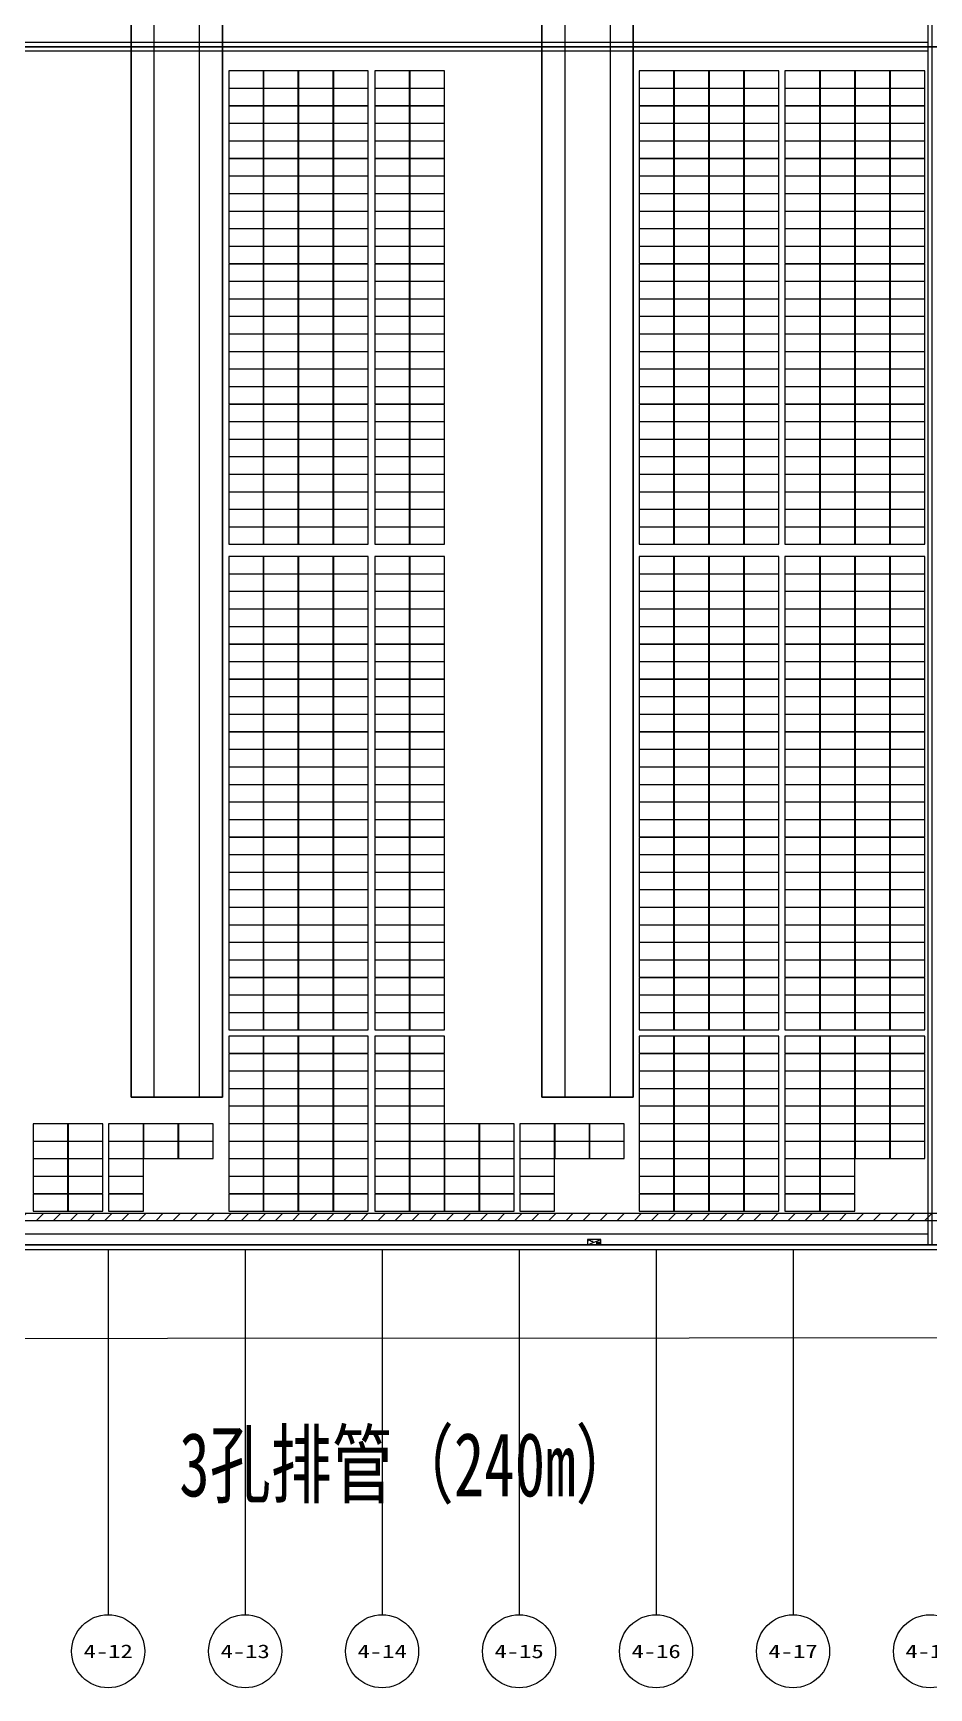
# Model space of a CAD drawing. Header units: metres. Extents: x 1218 to 2690, y 1163 to 1758.
# Drawn here: x 1830.3 to 1889.1, y 1307.3 to 1416 of the extents above; entities that cross this region are included whole.
import ezdxf
from ezdxf.enums import TextEntityAlignment as Align

# ---------------------------------------------------------------- set-up
doc = ezdxf.new("R2010")
doc.units = ezdxf.units.M
for name, color, linetype in [('AXIS', 3, 'Continuous'), ('AXIS_TEXT', 7, 'Continuous'), ('WALL', 9, 'Continuous'), ('单元区域外轮廓', 7, 'ByLayer'), ('屋脊线', 7, 'ByLayer'), ('文字', 7, 'Continuous'), ('电缆通道', 7, 'ByLayer'), ('组件', 7, 'ByLayer'), ('运维走道板', 1, 'Continuous'), ('逆变器', 7, 'ByLayer'), ('障碍物', 7, 'ByLayer')]:
    doc.layers.add(name, color=color, linetype=linetype)
doc.styles.add('COMPLEX', font='COMPLEX')
doc.styles.add('宋体', font='txt', dxfattribs={"width": 0.7, "height": 100})

# ---------------------------------------------------------------- blocks, each defined once
blk = doc.blocks.new('_AXISO')
blk.add_circle((0, 0), 0.5)
at = {"layer": 'AXIS_TEXT', "style": 'COMPLEX', "width": 1.041667}
blk.add_attdef('A', text='', height=0.56, dxfattribs=at).set_placement((-0.25, -0.28), (0.25, -0.28), align=Align.FIT)
blk = doc.blocks.new('DT1')
at = {"layer": 'AXIS', "color": 252, "true_color": 0x939598}
for p, q in [((627760, 1865104), (627760, 1841104)), ((636760, 1865104), (636760, 1841104)), ((645760, 1865104), (645760, 1841104)), ((654760, 1865104), (654760, 1841104)), ((663760, 1865104), (663760, 1841104)), ((672760, 1865104), (672760, 1841104))]:
    blk.add_line(p, q, dxfattribs=at)
at = {"layer": 'WALL'}
for p, q in [((528310, 1944104), (681610, 1944104)), ((78160, 1865404), (1243360, 1865404)), ((77860, 1865104), (1243660, 1865104))]:
    blk.add_line(p, q, dxfattribs=at)
for points in [[(681910, 1865404), (681910, 2022804), (681610, 2022804), (681610, 1865404)], [(635260, 1875104), (635260, 2013104), (629260, 2013104), (629260, 1875104)], [(662260, 1875104), (662260, 2013104), (656260, 2013104), (656260, 1875104)], [(528310, 1944404), (681610, 1944404), (681610, 1943804), (528310, 1943804)]]:
    blk.add_lwpolyline(points, close=True, dxfattribs=at)
for points in [[(633760, 1875104), (633760, 2013104), (630760, 2013104), (630760, 1875104), (633760, 1875104)], [(660760, 1875104), (660760, 2013104), (657760, 2013104), (657760, 1875104), (660760, 1875104)], [(681610, 1866104), (528310, 1866104)]]:
    blk.add_lwpolyline(points, dxfattribs=at)
at = {"layer": 'AXIS', "color": 252, "true_color": 0x939598}
ref = blk.add_blockref('_AXISO', (627760, 1838704), dxfattribs=dict(at, xscale=4800, yscale=4800, zscale=4800))
ref.add_attrib('A', '4-12', dxfattribs={"layer": 'AXIS_TEXT', "height": 894.9}).set_placement((626141, 1838256), (629379, 1838256), align=Align.FIT)
ref = blk.add_blockref('_AXISO', (636760, 1838704), dxfattribs=dict(at, xscale=4800, yscale=4800, zscale=4800))
ref.add_attrib('A', '4-13', dxfattribs={"layer": 'AXIS_TEXT', "height": 894.9}).set_placement((635141, 1838256), (638379, 1838256), align=Align.FIT)
ref = blk.add_blockref('_AXISO', (645760, 1838704), dxfattribs=dict(at, xscale=4800, yscale=4800, zscale=4800))
ref.add_attrib('A', '4-14', dxfattribs={"layer": 'AXIS_TEXT', "height": 873.5}).set_placement((644138, 1838267), (647382, 1838267), align=Align.FIT)
ref = blk.add_blockref('_AXISO', (654760, 1838704), dxfattribs=dict(at, xscale=4800, yscale=4800, zscale=4800))
ref.add_attrib('A', '4-15', dxfattribs={"layer": 'AXIS_TEXT', "height": 894.9}).set_placement((653141, 1838256), (656379, 1838256), align=Align.FIT)
ref = blk.add_blockref('_AXISO', (663760, 1838704), dxfattribs=dict(at, xscale=4800, yscale=4800, zscale=4800))
ref.add_attrib('A', '4-16', dxfattribs={"layer": 'AXIS_TEXT', "height": 894.9}).set_placement((662141, 1838256), (665379, 1838256), align=Align.FIT)
ref = blk.add_blockref('_AXISO', (672760, 1838704), dxfattribs=dict(at, xscale=4800, yscale=4800, zscale=4800))
ref.add_attrib('A', '4-17', dxfattribs={"layer": 'AXIS_TEXT', "height": 894.9}).set_placement((671141, 1838256), (674379, 1838256), align=Align.FIT)
ref = blk.add_blockref('_AXISO', (681760, 1838704), dxfattribs=dict(at, xscale=4800, yscale=4800, zscale=4800))
ref.add_attrib('A', '4-18', dxfattribs={"layer": 'AXIS_TEXT', "height": 894.9}).set_placement((680141, 1838256), (683379, 1838256), align=Align.FIT)
blk = doc.blocks.new('*U582')
at = {"layer": '单元区域外轮廓', "color": 2}
blk.add_polyline3d([(582600, -78700, 12000), (-582600, -78700, 12000), (-582600, 78700, 12000), (582600, 78700, 12000)], close=True, dxfattribs=at)
at = {"flags": 1}
for tag in ['unit_id', 'unit_name', 'parapet_height', 'ground_elevation', 'is_enable_parapet']:
    blk.add_attdef(tag, (0, 0), '', height=2.5, dxfattribs=at)
blk = doc.blocks.new('*U583')
at = {"layer": '屋脊线', "color": 30}
for p, q in [((582600, 0, 16000), (-582600, 0, 16000)), ((-582600, -78700, 12000), (582600, -78700, 12000))]:
    blk.add_line(p, q, dxfattribs=at)
at = {"flags": 1}
for tag in ['unit_id', 'unit_name']:
    blk.add_attdef(tag, (0, 0), '', height=2.5, dxfattribs=at)
blk = doc.blocks.new('*U584')
at = {"color": 0}
blk.add_polyline3d([(0, 0, 0), (228, 0, 0), (228, 113, 6), (0, 113, 6)], close=True, dxfattribs=at)
at = {"flags": 1}
for tag in ['silicon-material', 'panel-length', 'panel-width', 'panel-height', 'mounting-hole-spacing1', 'mounting-hole-spacing2', 'userid', 'module-material', 'theme', 'name', 'vmpo', 'voco', 'pmax', 'company-name', 'note', 'id', 'impo', 'isco']:
    blk.add_attdef(tag, (0, 0), '', height=2.5, dxfattribs=at)
blk = doc.blocks.new('*U585')
at = {"layer": '组件', "color": 180}
for p in [(-2508, -272, 1596), (-2279, -272, 1596), (-2049, -272, 1596), (-1819, -272, 1596), (-1549, -272, 1596), (-2508, -387, 1590), (-2279, -387, 1590), (-2049, -387, 1590), (-1819, -387, 1590), (-1549, -387, 1590), (-2508, -502, 1584), (-2279, -502, 1584), (-2049, -502, 1584), (-1819, -502, 1584), (-1549, -502, 1584), (-2508, -618, 1579), (-2279, -618, 1579), (-2049, -618, 1579), (-1819, -618, 1579), (-1549, -618, 1579), (-2508, -733, 1573), (-2279, -733, 1573), (-2049, -733, 1573), (-1819, -733, 1573), (-1549, -733, 1573), (-2508, -848, 1567), (-2279, -848, 1567), (-2049, -848, 1567), (-1819, -848, 1567), (-1549, -848, 1567), (-2508, -963, 1561), (-2279, -963, 1561), (-2049, -963, 1561), (-1819, -963, 1561), (-1549, -963, 1561), (-2508, -1079, 1555), (-2279, -1079, 1555), (-2049, -1079, 1555), (-1819, -1079, 1555), (-1549, -1079, 1555), (-2508, -1194, 1549), (-2279, -1194, 1549), (-2049, -1194, 1549), (-1819, -1194, 1549), (-1549, -1194, 1549), (-2508, -1309, 1543), (-2279, -1309, 1543), (-2049, -1309, 1543), (-1819, -1309, 1543), (-1549, -1309, 1543), (-2508, -1424, 1538), (-2279, -1424, 1538), (-2049, -1424, 1538), (-1819, -1424, 1538), (-1549, -1424, 1538), (-2508, -1540, 1532), (-2279, -1540, 1532), (-2049, -1540, 1532), (-1819, -1540, 1532), (-1549, -1540, 1532), (-2508, -1655, 1526), (-2279, -1655, 1526), (-2049, -1655, 1526), (-1819, -1655, 1526), (-1549, -1655, 1526), (-2508, -1770, 1520), (-2279, -1770, 1520), (-2049, -1770, 1520), (-1819, -1770, 1520), (-1549, -1770, 1520), (-2508, -1885, 1514), (-2279, -1885, 1514), (-2049, -1885, 1514), (-1819, -1885, 1514), (-1549, -1885, 1514), (-2508, -2001, 1508), (-2279, -2001, 1508), (-2049, -2001, 1508), (-1819, -2001, 1508), (-1549, -2001, 1508), (-2508, -2116, 1502), (-2279, -2116, 1502), (-2049, -2116, 1502), (-1819, -2116, 1502), (-1549, -2116, 1502), (-2508, -2231, 1497), (-2279, -2231, 1497), (-2049, -2231, 1497), (-1819, -2231, 1497), (-1549, -2231, 1497), (-2508, -2346, 1491), (-2279, -2346, 1491), (-2049, -2346, 1491), (-1819, -2346, 1491), (-1549, -2346, 1491), (-2508, -2462, 1485), (-2279, -2462, 1485), (-2049, -2462, 1485), (-1819, -2462, 1485), (-1549, -2462, 1485), (-2508, -2577, 1479), (-2279, -2577, 1479), (-2049, -2577, 1479), (-1819, -2577, 1479), (-1549, -2577, 1479), (-2508, -2692, 1473), (-2279, -2692, 1473), (-2049, -2692, 1473), (-1819, -2692, 1473), (-1549, -2692, 1473), (-2508, -2807, 1467), (-2279, -2807, 1467), (-2049, -2807, 1467), (-1819, -2807, 1467), (-1549, -2807, 1467), (-2508, -2923, 1461), (-2279, -2923, 1461), (-2049, -2923, 1461), (-1819, -2923, 1461), (-1549, -2923, 1461), (-2508, -3038, 1456), (-2279, -3038, 1456), (-2049, -3038, 1456), (-1819, -3038, 1456), (-1549, -3038, 1456), (-2508, -3153, 1450), (-2279, -3153, 1450), (-2049, -3153, 1450), (-1819, -3153, 1450), (-1549, -3153, 1450), (-2508, -3268, 1444), (-2279, -3268, 1444), (-2049, -3268, 1444), (-1819, -3268, 1444), (-1549, -3268, 1444), (-2508, -3462, 1434), (-2279, -3462, 1434), (-2049, -3462, 1434), (-1819, -3462, 1434), (-1549, -3462, 1434), (-2508, -3577, 1428), (-2279, -3577, 1428), (-2049, -3577, 1428), (-1819, -3577, 1428), (-1549, -3577, 1428), (-2508, -3692, 1422), (-2279, -3692, 1422), (-2049, -3692, 1422), (-1819, -3692, 1422), (-1549, -3692, 1422), (-2508, -3807, 1417), (-2279, -3807, 1417), (-2049, -3807, 1417), (-1819, -3807, 1417), (-1549, -3807, 1417), (-2508, -3923, 1411), (-2279, -3923, 1411), (-2049, -3923, 1411), (-1819, -3923, 1411), (-1549, -3923, 1411), (-2508, -4038, 1405), (-2279, -4038, 1405), (-2049, -4038, 1405), (-1819, -4038, 1405), (-1549, -4038, 1405), (-2508, -4153, 1399), (-2279, -4153, 1399), (-2049, -4153, 1399), (-1819, -4153, 1399), (-1549, -4153, 1399), (-2508, -4268, 1393), (-2279, -4268, 1393), (-2049, -4268, 1393), (-1819, -4268, 1393), (-1549, -4268, 1393), (-2508, -4384, 1387), (-2279, -4384, 1387), (-2049, -4384, 1387), (-1819, -4384, 1387), (-1549, -4384, 1387), (-2508, -4499, 1381), (-2279, -4499, 1381), (-2049, -4499, 1381), (-1819, -4499, 1381), (-1549, -4499, 1381), (-2508, -4614, 1375), (-2279, -4614, 1375), (-2049, -4614, 1375), (-1819, -4614, 1375), (-1549, -4614, 1375), (-2508, -4729, 1370), (-2279, -4729, 1370), (-2049, -4729, 1370), (-1819, -4729, 1370), (-1549, -4729, 1370), (-2508, -4845, 1364), (-2279, -4845, 1364), (-2049, -4845, 1364), (-1819, -4845, 1364), (-1549, -4845, 1364), (-2508, -4960, 1358), (-2279, -4960, 1358), (-2049, -4960, 1358), (-1819, -4960, 1358), (-1549, -4960, 1358), (-2508, -5075, 1352), (-2279, -5075, 1352), (-2049, -5075, 1352), (-1819, -5075, 1352), (-1549, -5075, 1352), (-2508, -5190, 1346), (-2279, -5190, 1346), (-2049, -5190, 1346), (-1819, -5190, 1346), (-1549, -5190, 1346), (-2508, -5306, 1340), (-2279, -5306, 1340), (-2049, -5306, 1340), (-1819, -5306, 1340), (-1549, -5306, 1340), (-2508, -5421, 1334), (-2279, -5421, 1334), (-2049, -5421, 1334), (-1819, -5421, 1334), (-1549, -5421, 1334), (-2508, -5536, 1329), (-2279, -5536, 1329), (-2049, -5536, 1329), (-1819, -5536, 1329), (-1549, -5536, 1329), (-2508, -5651, 1323), (-2279, -5651, 1323), (-2049, -5651, 1323), (-1819, -5651, 1323), (-1549, -5651, 1323), (-2508, -5767, 1317), (-2279, -5767, 1317), (-2049, -5767, 1317), (-1819, -5767, 1317), (-1549, -5767, 1317), (-2508, -5882, 1311), (-2279, -5882, 1311), (-2049, -5882, 1311), (-1819, -5882, 1311), (-1549, -5882, 1311), (-2508, -5997, 1305), (-2279, -5997, 1305), (-2049, -5997, 1305), (-1819, -5997, 1305), (-1549, -5997, 1305), (-2508, -6112, 1299), (-2279, -6112, 1299), (-2049, -6112, 1299), (-1819, -6112, 1299), (-1549, -6112, 1299), (-2508, -6228, 1293), (-2279, -6228, 1293), (-2049, -6228, 1293), (-1819, -6228, 1293), (-1549, -6228, 1293), (-2508, -6343, 1288), (-2279, -6343, 1288), (-2049, -6343, 1288), (-1819, -6343, 1288), (-1549, -6343, 1288), (-2508, -6458, 1282), (-2279, -6458, 1282), (-2049, -6458, 1282), (-1819, -6458, 1282), (-1549, -6458, 1282), (-2508, -6611, 1274), (-2279, -6611, 1274), (-2049, -6611, 1274), (-1819, -6611, 1274), (-1549, -6611, 1274), (-1319, -6611, 1274), (-2508, -6727, 1268), (-2279, -6727, 1268), (-2049, -6727, 1268), (-1819, -6727, 1268), (-1549, -6727, 1268), (-1319, -6727, 1268), (-2508, -6842, 1262), (-2279, -6842, 1262), (-2049, -6842, 1262), (-1819, -6842, 1262), (-1549, -6842, 1262), (-1319, -6842, 1262), (-2508, -6957, 1256), (-2279, -6957, 1256), (-2049, -6957, 1256), (-1819, -6957, 1256), (-1549, -6957, 1256), (-1319, -6957, 1256), (-2508, -7072, 1251), (-2279, -7072, 1251), (-2049, -7072, 1251), (-1819, -7072, 1251), (-1549, -7072, 1251), (-1319, -7072, 1251), (-3793, -7188, 1245), (-3563, -7188, 1245), (-3297, -7188, 1245), (-3068, -7188, 1245), (-2838, -7188, 1245), (-2508, -7188, 1245), (-2279, -7188, 1245), (-2049, -7188, 1245), (-1819, -7188, 1245), (-1549, -7188, 1245), (-1319, -7188, 1245), (-1090, -7188, 1245), (-860, -7188, 1245), (-3793, -7303, 1239), (-3563, -7303, 1239), (-3297, -7303, 1239), (-3068, -7303, 1239), (-2838, -7303, 1239), (-2508, -7303, 1239), (-2279, -7303, 1239), (-2049, -7303, 1239), (-1819, -7303, 1239), (-1549, -7303, 1239), (-1319, -7303, 1239), (-1090, -7303, 1239), (-3793, -7418, 1233), (-3563, -7418, 1233), (-3297, -7418, 1233), (-2508, -7418, 1233), (-2279, -7418, 1233), (-2049, -7418, 1233), (-1819, -7418, 1233), (-1549, -7418, 1233), (-1319, -7418, 1233), (-1090, -7418, 1233), (-3793, -7533, 1227), (-3563, -7533, 1227), (-3297, -7533, 1227), (-2508, -7533, 1227), (-2279, -7533, 1227), (-2049, -7533, 1227), (-1819, -7533, 1227), (-1549, -7533, 1227), (-1319, -7533, 1227), (-1090, -7533, 1227), (-3793, -7649, 1221), (-3563, -7649, 1221), (-3297, -7649, 1221), (-2508, -7649, 1221), (-2279, -7649, 1221), (-2049, -7649, 1221), (-1819, -7649, 1221), (-1549, -7649, 1221), (-1319, -7649, 1221), (-1090, -7649, 1221)]:
    blk.add_blockref('*U584', p, dxfattribs=at)
at = {"layer": '组件', "color": 171}
for p in [(-1319, -272, 1596), (188, -272, 1596), (418, -272, 1596), (648, -272, 1596), (878, -272, 1596), (1147, -272, 1596), (1377, -272, 1596), (1607, -272, 1596), (1837, -272, 1596), (-1319, -387, 1590), (188, -387, 1590), (418, -387, 1590), (648, -387, 1590), (878, -387, 1590), (1147, -387, 1590), (1377, -387, 1590), (1607, -387, 1590), (1837, -387, 1590), (-1319, -502, 1584), (188, -502, 1584), (418, -502, 1584), (648, -502, 1584), (878, -502, 1584), (1147, -502, 1584), (1377, -502, 1584), (1607, -502, 1584), (1837, -502, 1584), (-1319, -618, 1579), (188, -618, 1579), (418, -618, 1579), (648, -618, 1579), (878, -618, 1579), (1147, -618, 1579), (1377, -618, 1579), (1607, -618, 1579), (1837, -618, 1579), (-1319, -733, 1573), (188, -733, 1573), (418, -733, 1573), (648, -733, 1573), (878, -733, 1573), (1147, -733, 1573), (1377, -733, 1573), (1607, -733, 1573), (1837, -733, 1573), (-1319, -848, 1567), (188, -848, 1567), (418, -848, 1567), (648, -848, 1567), (878, -848, 1567), (1147, -848, 1567), (1377, -848, 1567), (1607, -848, 1567), (1837, -848, 1567), (-1319, -963, 1561), (188, -963, 1561), (418, -963, 1561), (648, -963, 1561), (878, -963, 1561), (1147, -963, 1561), (1377, -963, 1561), (1607, -963, 1561), (1837, -963, 1561), (-1319, -1079, 1555), (188, -1079, 1555), (418, -1079, 1555), (648, -1079, 1555), (878, -1079, 1555), (1147, -1079, 1555), (1377, -1079, 1555), (1607, -1079, 1555), (1837, -1079, 1555), (-1319, -1194, 1549), (188, -1194, 1549), (418, -1194, 1549), (648, -1194, 1549), (878, -1194, 1549), (1147, -1194, 1549), (1377, -1194, 1549), (1607, -1194, 1549), (1837, -1194, 1549), (-1319, -1309, 1543), (188, -1309, 1543), (418, -1309, 1543), (648, -1309, 1543), (878, -1309, 1543), (1147, -1309, 1543), (1377, -1309, 1543), (1607, -1309, 1543), (1837, -1309, 1543), (-1319, -1424, 1538), (188, -1424, 1538), (418, -1424, 1538), (648, -1424, 1538), (878, -1424, 1538), (1147, -1424, 1538), (1377, -1424, 1538), (1607, -1424, 1538), (1837, -1424, 1538), (-1319, -1540, 1532), (188, -1540, 1532), (418, -1540, 1532), (648, -1540, 1532), (878, -1540, 1532), (1147, -1540, 1532), (1377, -1540, 1532), (1607, -1540, 1532), (1837, -1540, 1532), (-1319, -1655, 1526), (188, -1655, 1526), (418, -1655, 1526), (648, -1655, 1526), (878, -1655, 1526), (1147, -1655, 1526), (1377, -1655, 1526), (1607, -1655, 1526), (1837, -1655, 1526), (-1319, -1770, 1520), (188, -1770, 1520), (418, -1770, 1520), (648, -1770, 1520), (878, -1770, 1520), (1147, -1770, 1520), (1377, -1770, 1520), (1607, -1770, 1520), (1837, -1770, 1520), (-1319, -1885, 1514), (188, -1885, 1514), (418, -1885, 1514), (648, -1885, 1514), (878, -1885, 1514), (1147, -1885, 1514), (1377, -1885, 1514), (1607, -1885, 1514), (1837, -1885, 1514), (-1319, -2001, 1508), (188, -2001, 1508), (418, -2001, 1508), (648, -2001, 1508), (878, -2001, 1508), (1147, -2001, 1508), (1377, -2001, 1508), (1607, -2001, 1508), (1837, -2001, 1508), (-1319, -2116, 1502), (188, -2116, 1502), (418, -2116, 1502), (648, -2116, 1502), (878, -2116, 1502), (1147, -2116, 1502), (1377, -2116, 1502), (1607, -2116, 1502), (1837, -2116, 1502), (-1319, -2231, 1497), (188, -2231, 1497), (418, -2231, 1497), (648, -2231, 1497), (878, -2231, 1497), (1147, -2231, 1497), (1377, -2231, 1497), (1607, -2231, 1497), (1837, -2231, 1497), (-1319, -2346, 1491), (188, -2346, 1491), (418, -2346, 1491), (648, -2346, 1491), (878, -2346, 1491), (1147, -2346, 1491), (1377, -2346, 1491), (1607, -2346, 1491), (1837, -2346, 1491), (-1319, -2462, 1485), (188, -2462, 1485), (418, -2462, 1485), (648, -2462, 1485), (878, -2462, 1485), (1147, -2462, 1485), (1377, -2462, 1485), (1607, -2462, 1485), (1837, -2462, 1485), (-1319, -2577, 1479), (188, -2577, 1479), (418, -2577, 1479), (648, -2577, 1479), (878, -2577, 1479), (1147, -2577, 1479), (1377, -2577, 1479), (1607, -2577, 1479), (1837, -2577, 1479), (-1319, -2692, 1473), (188, -2692, 1473), (418, -2692, 1473), (648, -2692, 1473), (878, -2692, 1473), (1147, -2692, 1473), (1377, -2692, 1473), (1607, -2692, 1473), (1837, -2692, 1473), (-1319, -2807, 1467), (188, -2807, 1467), (418, -2807, 1467), (648, -2807, 1467), (878, -2807, 1467), (1147, -2807, 1467), (1377, -2807, 1467), (1607, -2807, 1467), (1837, -2807, 1467), (-1319, -2923, 1461), (188, -2923, 1461), (418, -2923, 1461), (648, -2923, 1461), (878, -2923, 1461), (1147, -2923, 1461), (1377, -2923, 1461), (1607, -2923, 1461), (1837, -2923, 1461), (-1319, -3038, 1456), (188, -3038, 1456), (418, -3038, 1456), (648, -3038, 1456), (878, -3038, 1456), (1147, -3038, 1456), (1377, -3038, 1456), (1607, -3038, 1456), (1837, -3038, 1456), (-1319, -3153, 1450), (188, -3153, 1450), (418, -3153, 1450), (648, -3153, 1450), (878, -3153, 1450), (1147, -3153, 1450), (1377, -3153, 1450), (1607, -3153, 1450), (1837, -3153, 1450), (-1319, -3268, 1444), (188, -3268, 1444), (418, -3268, 1444), (648, -3268, 1444), (878, -3268, 1444), (1147, -3268, 1444), (1377, -3268, 1444), (1607, -3268, 1444), (1837, -3268, 1444), (-1319, -3462, 1434), (188, -3462, 1434), (418, -3462, 1434), (648, -3462, 1434), (878, -3462, 1434), (1147, -3462, 1434), (1377, -3462, 1434), (1607, -3462, 1434), (1837, -3462, 1434), (-1319, -3577, 1428), (188, -3577, 1428), (418, -3577, 1428), (648, -3577, 1428), (878, -3577, 1428), (1147, -3577, 1428), (1377, -3577, 1428), (1607, -3577, 1428), (1837, -3577, 1428), (-1319, -3692, 1422), (188, -3692, 1422), (418, -3692, 1422), (648, -3692, 1422), (878, -3692, 1422), (1147, -3692, 1422), (1377, -3692, 1422), (1607, -3692, 1422), (1837, -3692, 1422), (-1319, -3807, 1417), (188, -3807, 1417), (418, -3807, 1417), (648, -3807, 1417), (878, -3807, 1417), (1147, -3807, 1417), (1377, -3807, 1417), (1607, -3807, 1417), (1837, -3807, 1417), (-1319, -3923, 1411), (188, -3923, 1411), (418, -3923, 1411), (648, -3923, 1411), (878, -3923, 1411), (1147, -3923, 1411), (1377, -3923, 1411), (1607, -3923, 1411), (1837, -3923, 1411), (-1319, -4038, 1405), (188, -4038, 1405), (418, -4038, 1405), (648, -4038, 1405), (878, -4038, 1405), (1147, -4038, 1405), (1377, -4038, 1405), (1607, -4038, 1405), (1837, -4038, 1405), (-1319, -4153, 1399), (188, -4153, 1399), (418, -4153, 1399), (648, -4153, 1399), (878, -4153, 1399), (1147, -4153, 1399), (1377, -4153, 1399), (1607, -4153, 1399), (1837, -4153, 1399), (-1319, -4268, 1393), (188, -4268, 1393), (418, -4268, 1393), (648, -4268, 1393), (878, -4268, 1393), (1147, -4268, 1393), (1377, -4268, 1393), (1607, -4268, 1393), (1837, -4268, 1393), (-1319, -4384, 1387), (188, -4384, 1387), (418, -4384, 1387), (648, -4384, 1387), (878, -4384, 1387), (1147, -4384, 1387), (1377, -4384, 1387), (1607, -4384, 1387), (1837, -4384, 1387), (-1319, -4499, 1381), (188, -4499, 1381), (418, -4499, 1381), (648, -4499, 1381), (878, -4499, 1381), (1147, -4499, 1381), (1377, -4499, 1381), (1607, -4499, 1381), (1837, -4499, 1381), (-1319, -4614, 1375), (188, -4614, 1375), (418, -4614, 1375), (648, -4614, 1375), (878, -4614, 1375), (1147, -4614, 1375), (1377, -4614, 1375), (1607, -4614, 1375), (1837, -4614, 1375), (-1319, -4729, 1370), (188, -4729, 1370), (418, -4729, 1370), (648, -4729, 1370), (878, -4729, 1370), (1147, -4729, 1370), (1377, -4729, 1370), (1607, -4729, 1370), (1837, -4729, 1370), (-1319, -4845, 1364), (188, -4845, 1364), (418, -4845, 1364), (648, -4845, 1364), (878, -4845, 1364), (1147, -4845, 1364), (1377, -4845, 1364), (1607, -4845, 1364), (1837, -4845, 1364), (-1319, -4960, 1358), (188, -4960, 1358), (418, -4960, 1358), (648, -4960, 1358), (878, -4960, 1358), (1147, -4960, 1358), (1377, -4960, 1358), (1607, -4960, 1358), (1837, -4960, 1358), (-1319, -5075, 1352), (188, -5075, 1352), (418, -5075, 1352), (648, -5075, 1352), (878, -5075, 1352), (1147, -5075, 1352), (1377, -5075, 1352), (1607, -5075, 1352), (1837, -5075, 1352), (-1319, -5190, 1346), (188, -5190, 1346), (418, -5190, 1346), (648, -5190, 1346), (878, -5190, 1346), (1147, -5190, 1346), (1377, -5190, 1346), (1607, -5190, 1346), (1837, -5190, 1346), (-1319, -5306, 1340), (188, -5306, 1340), (418, -5306, 1340), (648, -5306, 1340), (878, -5306, 1340), (1147, -5306, 1340), (1377, -5306, 1340), (1607, -5306, 1340), (1837, -5306, 1340), (-1319, -5421, 1334), (188, -5421, 1334), (418, -5421, 1334), (648, -5421, 1334), (878, -5421, 1334), (1147, -5421, 1334), (1377, -5421, 1334), (1607, -5421, 1334), (1837, -5421, 1334), (-1319, -5536, 1329), (188, -5536, 1329), (418, -5536, 1329), (648, -5536, 1329), (878, -5536, 1329), (1147, -5536, 1329), (1377, -5536, 1329), (1607, -5536, 1329), (1837, -5536, 1329), (-1319, -5651, 1323), (188, -5651, 1323), (418, -5651, 1323), (648, -5651, 1323), (878, -5651, 1323), (1147, -5651, 1323), (1377, -5651, 1323), (1607, -5651, 1323), (1837, -5651, 1323), (-1319, -5767, 1317), (188, -5767, 1317), (418, -5767, 1317), (648, -5767, 1317), (878, -5767, 1317), (1147, -5767, 1317), (1377, -5767, 1317), (1607, -5767, 1317), (1837, -5767, 1317), (-1319, -5882, 1311), (188, -5882, 1311), (418, -5882, 1311), (648, -5882, 1311), (878, -5882, 1311), (1147, -5882, 1311), (1377, -5882, 1311), (1607, -5882, 1311), (1837, -5882, 1311), (-1319, -5997, 1305), (188, -5997, 1305), (418, -5997, 1305), (648, -5997, 1305), (878, -5997, 1305), (1147, -5997, 1305), (1377, -5997, 1305), (1607, -5997, 1305), (1837, -5997, 1305), (-1319, -6112, 1299), (188, -6112, 1299), (418, -6112, 1299), (648, -6112, 1299), (878, -6112, 1299), (1147, -6112, 1299), (1377, -6112, 1299), (1607, -6112, 1299), (1837, -6112, 1299), (-1319, -6228, 1293), (188, -6228, 1293), (418, -6228, 1293), (648, -6228, 1293), (878, -6228, 1293), (1147, -6228, 1293), (1377, -6228, 1293), (1607, -6228, 1293), (1837, -6228, 1293), (-1319, -6343, 1288), (188, -6343, 1288), (418, -6343, 1288), (648, -6343, 1288), (878, -6343, 1288), (1147, -6343, 1288), (1377, -6343, 1288), (1607, -6343, 1288), (1837, -6343, 1288), (-1319, -6458, 1282), (188, -6458, 1282), (418, -6458, 1282), (648, -6458, 1282), (878, -6458, 1282), (1147, -6458, 1282), (1377, -6458, 1282), (1607, -6458, 1282), (1837, -6458, 1282), (188, -6611, 1274), (418, -6611, 1274), (648, -6611, 1274), (878, -6611, 1274), (1147, -6611, 1274), (1377, -6611, 1274), (1607, -6611, 1274), (1837, -6611, 1274), (188, -6727, 1268), (418, -6727, 1268), (648, -6727, 1268), (878, -6727, 1268), (1147, -6727, 1268), (1377, -6727, 1268), (1607, -6727, 1268), (1837, -6727, 1268), (188, -6842, 1262), (418, -6842, 1262), (648, -6842, 1262), (878, -6842, 1262), (1147, -6842, 1262), (1377, -6842, 1262), (1607, -6842, 1262), (1837, -6842, 1262), (188, -6957, 1256), (418, -6957, 1256), (648, -6957, 1256), (878, -6957, 1256), (1147, -6957, 1256), (1377, -6957, 1256), (1607, -6957, 1256), (1837, -6957, 1256), (188, -7072, 1251), (418, -7072, 1251), (648, -7072, 1251), (878, -7072, 1251), (1147, -7072, 1251), (1377, -7072, 1251), (1607, -7072, 1251), (1837, -7072, 1251), (-596, -7188, 1245), (-366, -7188, 1245), (-137, -7188, 1245), (188, -7188, 1245), (418, -7188, 1245), (648, -7188, 1245), (878, -7188, 1245), (1147, -7188, 1245), (1377, -7188, 1245), (1607, -7188, 1245), (1837, -7188, 1245), (-860, -7303, 1239), (-596, -7303, 1239), (-366, -7303, 1239), (-137, -7303, 1239), (188, -7303, 1239), (418, -7303, 1239), (648, -7303, 1239), (878, -7303, 1239), (1147, -7303, 1239), (1377, -7303, 1239), (1607, -7303, 1239), (1837, -7303, 1239), (-860, -7418, 1233), (-596, -7418, 1233), (188, -7418, 1233), (418, -7418, 1233), (648, -7418, 1233), (878, -7418, 1233), (1147, -7418, 1233), (1377, -7418, 1233), (-860, -7533, 1227), (-596, -7533, 1227), (188, -7533, 1227), (418, -7533, 1227), (648, -7533, 1227), (878, -7533, 1227), (1147, -7533, 1227), (1377, -7533, 1227), (-860, -7649, 1221), (-596, -7649, 1221), (188, -7649, 1221), (418, -7649, 1221), (648, -7649, 1221), (878, -7649, 1221), (1147, -7649, 1221), (1377, -7649, 1221)]:
    blk.add_blockref('*U584', p, dxfattribs=at)
at = {"flags": 1}
for tag in ['tilt', 'azimuth', 'mode', 'align', 'array-mode', 'panel-x', 'panel-y', 'offset-x', 'offset-y', 'panel-per-row', 'bracket-type', 'bracket-value', 'row-per-array']:
    blk.add_attdef(tag, (0, 0), '', height=2.5, dxfattribs=at)
blk = doc.blocks.new('*U625', base_point=(44, 18))
at = {"color": 0}
for p, q in [((0, 0), (87, 36)), ((57, 18), (82, 18)), ((57, 10), (82, 10))]:
    blk.add_line(p, q, dxfattribs=at)
blk.add_lwpolyline([(0, 0), (87, 0), (87, 36), (0, 36)], close=True, dxfattribs=at)
blk.add_lwpolyline([(5, 27, -0.6815), (16, 30), (26, 24, 0.6815), (37, 27)], format="xyb", dxfattribs=at)
blk = doc.blocks.new('*U655')
at = {"layer": '障碍物', "color": 1}
blk.add_polyline3d([(-4500, 0, 10), (1500, 0, 10), (1500, -69000, 10), (-4500, -69000, 10)], close=True, dxfattribs=at)
at = {"flags": 1}
for tag in ['height', 'shape']:
    blk.add_attdef(tag, (0, 0), '', height=2.5, dxfattribs=at)
blk = doc.blocks.new('*U675')
at = {"layer": '障碍物', "color": 1}
blk.add_polyline3d([(-31500, 0, 10), (-25500, 0, 10), (-25500, -69000, 10), (-31500, -69000, 10)], close=True, dxfattribs=at)
at = {"flags": 1}
for tag in ['height', 'shape']:
    blk.add_attdef(tag, (0, 0), '', height=2.5, dxfattribs=at)
blk = doc.blocks.new('*U680')
at = {"layer": '障碍物', "color": 1}
blk.add_polyline3d([(-4500, 69000, 10), (1500, 69000, 10), (1500, 0, 10), (-4500, 0, 10)], close=True, dxfattribs=at)
at = {"flags": 1}
for tag in ['height', 'shape']:
    blk.add_attdef(tag, (0, 0), '', height=2.5, dxfattribs=at)
blk = doc.blocks.new('*U698')
at = {"layer": '障碍物', "color": 1}
blk.add_polyline3d([(-31500, 69000, 10), (-25500, 69000, 10), (-25500, 0, 10), (-31500, 0, 10)], close=True, dxfattribs=at)
at = {"flags": 1}
for tag in ['height', 'shape']:
    blk.add_attdef(tag, (0, 0), '', height=2.5, dxfattribs=at)

msp = doc.modelspace()

# ---------------------------------------------------------------- hatches: boundary and pattern name
at = {"layer": '运维走道板'}
h = msp.add_hatch(dxfattribs=at)
h.set_pattern_fill('ANSI31', color=1, scale=0.5)
h.set_pattern_definition([(45, (3149.2461, -2479.9126), (-0.561266, 0.561266), [])])
h.paths.add_polyline_path([(1736.63, 1338.53), (2077.67, 1338.53), (2077.67, 1338.03), (1736.63, 1338.03)])

# ---------------------------------------------------------------- linework, layer by layer
at = {"layer": '单元区域外轮廓', "color": 4, "elevation": 12}
msp.add_lwpolyline([(2450.82, 1336.45), (1285.62, 1336.45), (1285.62, 1493.85), (2450.82, 1493.85)], close=True, dxfattribs=at)
at = {"layer": '屋脊线', "color": 30, "elevation": 16}
msp.add_lwpolyline([(1285.62, 1415.15), (2450.82, 1415.15)], dxfattribs=at)
at = {"layer": '电缆通道', "color": 6}
msp.add_polyline3d([(1736.31, 1330.26, 0.01), (1976.17, 1330.42, 0.01)], dxfattribs=at)
at = {"layer": '运维走道板', "elevation": 12.3}
msp.add_lwpolyline([(1736.63, 1338.53), (2077.67, 1338.53), (2077.67, 1338.03), (1736.63, 1338.03), (1736.63, 1338.53)], dxfattribs=at)
at = {"layer": '障碍物', "color": 2, "elevation": 12.3}
for points in [[(1836.72, 1484.15), (1842.72, 1484.15), (1842.72, 1415.15), (1836.72, 1415.15)], [(1863.72, 1484.15), (1869.72, 1484.15), (1869.72, 1415.15), (1863.72, 1415.15)], [(1836.72, 1415.15), (1842.72, 1415.15), (1842.72, 1346.15), (1836.72, 1346.15)], [(1863.72, 1415.15), (1869.72, 1415.15), (1869.72, 1346.15), (1863.72, 1346.15)]]:
    msp.add_lwpolyline(points, close=True, dxfattribs=at)

# ---------------------------------------------------------------- block references
at = {"xscale": 0.001, "yscale": 0.001, "zscale": 0.001}
msp.add_blockref('DT1', (1207.46, -528.95, 12.3), dxfattribs=at)
at = {"layer": '单元区域外轮廓', "xscale": 0.001, "yscale": 0.001, "zscale": 0.001}
msp.add_blockref('*U582', (1868.22, 1415.15), dxfattribs=at)
at = {"layer": '屋脊线', "xscale": 0.001, "yscale": 0.001, "zscale": 0.001}
msp.add_blockref('*U583', (1868.22, 1415.15), dxfattribs=at)
at = {"layer": '组件', "xscale": 0.01, "yscale": 0.01, "zscale": 0.01}
msp.add_blockref('*U585', (1868.22, 1415.15), dxfattribs=at)
at = {"layer": '逆变器', "xscale": 0.01, "yscale": 0.01, "zscale": 0.01}
msp.add_blockref('*U625', (1867.15, 1336.63, 12.58), dxfattribs=at)
at = {"layer": '障碍物', "xscale": 0.001, "yscale": 0.001, "zscale": 0.001}
for name in ['*U698', '*U680', '*U675', '*U655']:
    msp.add_blockref(name, (1868.22, 1415.15), dxfattribs=at)

# ---------------------------------------------------------------- texts
at = {"layer": '文字', "style": '宋体', "width": 0.7}
msp.add_text('3孔排管（240m）', height=4.2, dxfattribs=at).set_placement((1839.89, 1322.03, 12.3), align=Align.MIDDLE_LEFT)

doc.saveas('drawing.dxf')
